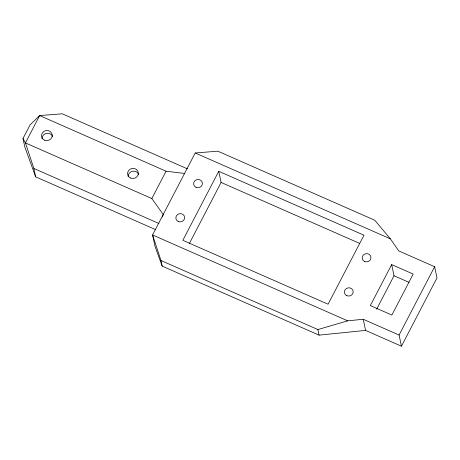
<?xml version="1.0" encoding="UTF-8"?>
<svg xmlns="http://www.w3.org/2000/svg" width="460" height="460" viewBox="0 0 460 460"><rect width="100%" height="100%" fill="white"/><g stroke="black" fill="none" stroke-linecap="round" stroke-linejoin="round"><path stroke-width="0.69" d="M162.438 217.034L163.231 214.469L151.846 198.536L25.432 142.91L23 138.5L30.107 124.832L39.652 115.581L62.29 113.798L187.392 168.849M151.846 198.536L166.066 171.206L184.558 173.472M195.218 152.973L152.565 234.968L154.934 246.123L162.173 266.104L319.067 335.139L365.596 330.418L401.453 346.202L437 277.869L434.631 266.714L398.768 250.936L390.367 238.838L374.756 220.231L217.856 151.19L195.218 152.973L390.367 238.838M218.742 171.298L182.839 240.315L328.078 304.221L363.981 235.204L218.742 171.298L221.111 182.447L189.163 243.869M391.661 264.598L370.334 305.601L391.851 315.071L413.178 274.068L391.661 264.598L394.03 275.753L376.642 309.183M401.453 346.202L399.084 335.047L434.631 266.714M347.714 320.839L152.565 234.968L160.988 260.527L317.883 329.561L347.714 320.839L363.222 319.269L399.084 335.047M221.111 182.447L359.777 243.466M166.066 171.206L39.652 115.581L25.432 142.91L33.856 168.469L35.633 176.83L155.497 229.574M394.03 275.753L409.026 282.354M33.856 168.469L158.959 223.514M35.633 176.83L24.777 146.861L23 138.5M363.222 319.269L365.596 330.418M317.883 329.561L319.067 335.139M160.988 260.527L162.173 266.104M128.156 176.68A5.416 5.066 -12 0 1 132.503 171.264A5.416 5.066 -12 0 1 138.667 174.461M42.084 138.805A5.416 5.066 -12 0 1 46.437 133.388A5.416 5.066 -12 0 1 52.601 136.591M196.064 187.352A4.416 4.128 -12 0 0 202.411 183.218A4.416 4.128 -12 0 0 195.58 180.211A4.416 4.128 -12 0 0 196.064 187.352M178.29 221.519A4.416 4.128 -12 0 0 184.644 217.384A4.416 4.128 -12 0 0 177.807 214.377A4.416 4.128 -12 0 0 178.29 221.519M346.846 295.688A4.416 4.128 -12 0 0 353.194 291.554A4.416 4.128 -12 0 0 346.363 288.546A4.416 4.128 -12 0 0 346.846 295.688M364.619 261.516A4.416 4.128 -12 0 0 370.967 257.381A4.416 4.128 -12 0 0 364.13 254.38A4.416 4.128 -12 0 0 364.619 261.516M130.554 178.043A5.416 5.066 -12 0 0 138.345 172.966A5.416 5.066 -12 0 0 129.962 169.28A5.416 5.066 -12 0 0 130.554 178.043M44.488 140.168A5.416 5.066 -12 0 0 52.279 135.096A5.416 5.066 -12 0 0 43.895 131.405A5.416 5.066 -12 0 0 44.488 140.168"/></g></svg>
